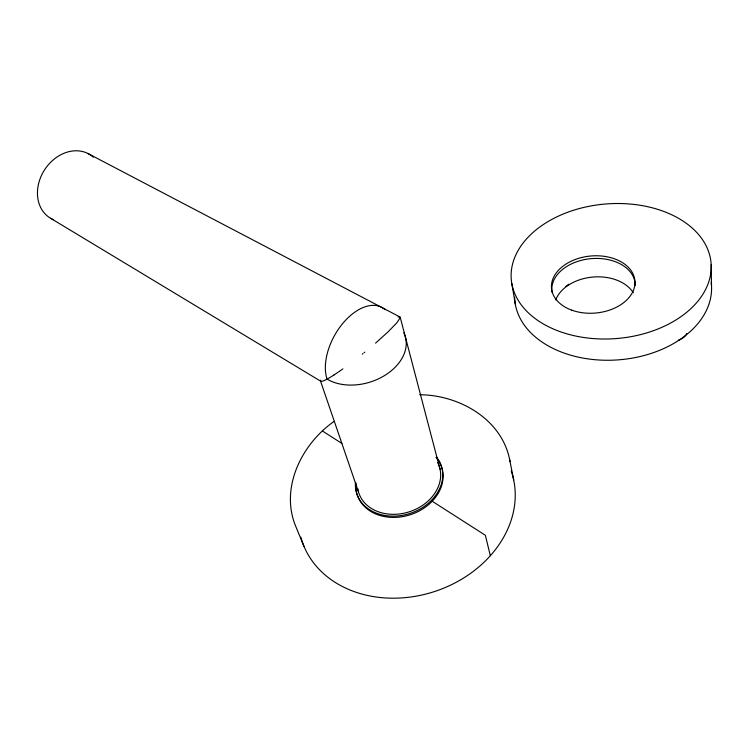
<?xml version="1.0" encoding="UTF-8"?>
<svg xmlns="http://www.w3.org/2000/svg" width="749" height="749" viewBox="0 0 749 749"><rect width="100%" height="100%" fill="white"/><g stroke="black" fill="none" stroke-linecap="round" stroke-linejoin="round"><path stroke-width="1.12" d="M320.553 380.108L320.731 381.297L322.538 381.175A91.762 7.546 -40.2 0 0 327.07 379.125A91.781 7.546 -40.2 0 0 333.885 375.024M375.567 343.126L388.104 331.816L396.727 322.941L400.191 317.773L399.807 316.808L398.094 316.986M364.819 352.124L364.089 352.704M363.003 353.584L362.282 354.165M333.96 421.49C301.585 444.148 279.574 488.282 295.949 526.865L303.954 546.255M342.911 368.873L342.284 369.313M341.666 369.753L341.048 370.184M340.449 370.605L339.559 371.223M338.979 371.626L338.117 372.206M337.556 372.59L333.885 375.024M419.73 394.732C458.856 394.966 501.446 418.785 509.62 459.446L513.674 479.903M399.535 316.752L87.83 153.461M322.519 431.059L341.853 443.408M50.623 218.277L320.535 381.119L358.49 491.924M431.564 500.838L485.361 535.292L490.333 555.739M400.191 317.192L440.019 469.164M509.62 459.446L510.041 461.618M511.782 283.384L515.303 304.122M711.166 264.687A100.226 67.494 -4.6 0 1 563.941 332.94A100.226 67.494 -4.6 0 1 558.408 216.124A100.226 67.494 -4.6 0 1 711.166 264.687L711.522 286.361M555.749 299.909A41.186 28.696 -4.8 0 1 592.599 277.074A41.186 28.696 -4.8 0 1 633.308 292.765M552.041 292.232A41.775 28.631 -5.2 0 1 591.541 258.62A41.775 28.631 -5.2 0 1 635.171 285.594M686.767 333.417A15.392 10.842 -0.6 0 1 678.294 340.308M568.66 284.227A14.062 9.587 -6.9 0 1 565.916 286.333M711.157 282.317A98.615 67.691 -4.2 0 1 618.374 359.857A98.615 67.691 -4.2 0 1 514.638 297.25M53.376 219.654A37.403 30.185 -57.3 0 1 44.463 169.995A37.403 30.185 -57.3 0 1 93.335 157.215M437.697 462.704A42.356 33.639 -18 0 1 409.385 511.773A42.356 33.639 -18 0 1 357.76 488.535M385.089 309.712A47.449 27.807 -60.8 0 0 342.892 323.287A47.449 27.807 -60.8 0 0 327.06 379.125A47.327 33.452 -17.1 0 0 384.237 375.755A47.327 33.452 -17.1 0 0 403.823 332.856M511.211 471.009A110.309 89.403 -18.2 0 1 433.053 592.01A110.309 89.403 -18.2 0 1 300.864 537.202M436.002 457.367A44.425 35.325 -18 0 1 410.115 514.806A44.425 35.325 -18 0 1 355.981 482.908M436.414 456.974A44.481 35.325 -18 0 1 409.591 513.571A44.481 35.325 -18 0 1 355.466 482.562M571.824 310.189A41.869 28.621 -5.2 0 0 634.974 282.888A41.869 28.621 -5.2 0 0 572.816 260.465A41.869 28.621 -5.2 0 0 571.824 310.189"/></g></svg>
